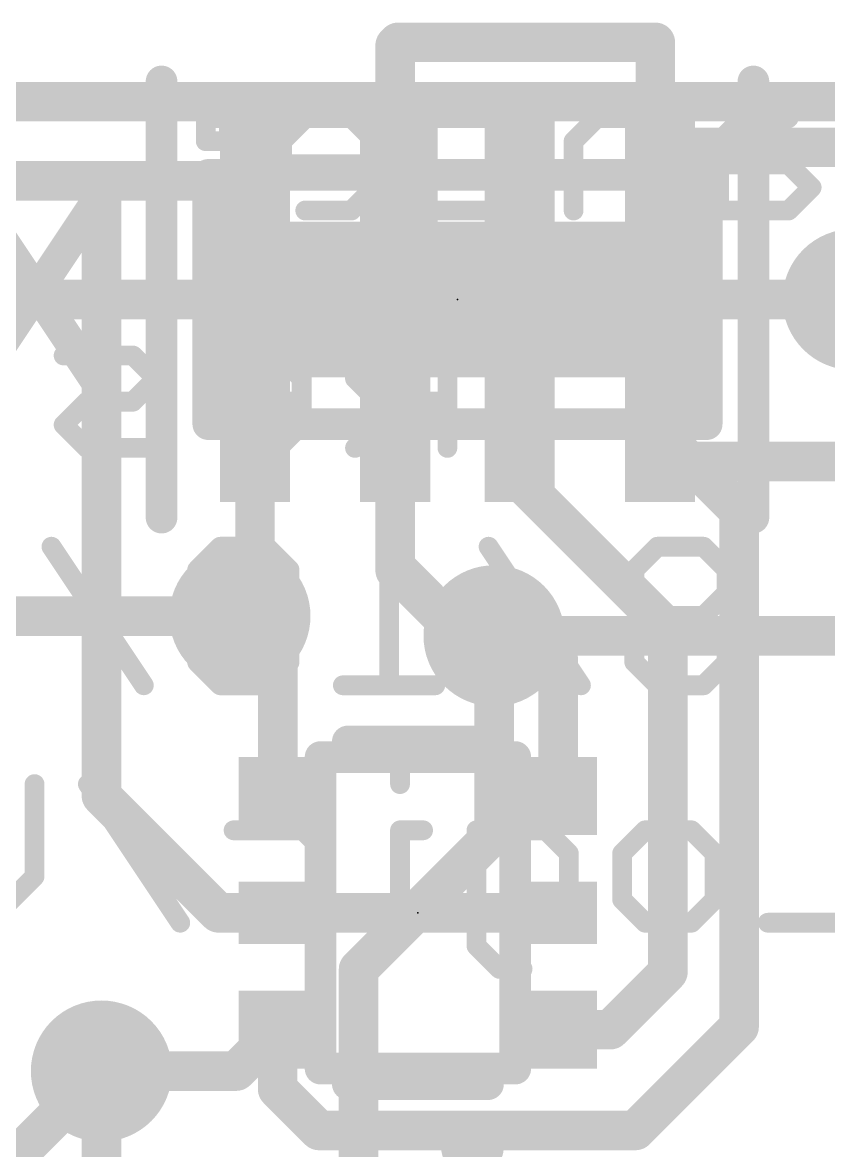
# Model space of a CAD drawing. Extents: x -0.1 to 25.5, y -0.1 to 17.9.
# Drawn here: x 14.35 to 19.53, y 5.97 to 13.21 of the extents above; entities that cross this region are included whole.
import ezdxf

# ---------------------------------------------------------------- set-up
doc = ezdxf.new("R2010")
doc.units = 0
for name, color, linetype in [('1', 12, 'CONTINUOUS'), ('16', 5, 'CONTINUOUS'), ('18', 110, 'CONTINUOUS'), ('21', 40, 'CONTINUOUS'), ('22', 6, 'CONTINUOUS'), ('23', 40, 'CONTINUOUS'), ('51', 253, 'CONTINUOUS')]:
    doc.layers.add(name, color=color, linetype=linetype)

# ---------------------------------------------------------------- blocks, each defined once
blk = doc.blocks.new('RECT')
blk.add_solid([(-0.5, -0.5), (0.5, -0.5), (-0.5, 0.5), (0.5, 0.5)])
blk = doc.blocks.new('ROUNDV')
at = {"const_width": 0.5}
blk.add_lwpolyline([(0, -0.25, 1), (0, 0.25, 1), (0, -0.25)], format="xyb", dxfattribs=at)

msp = doc.modelspace()

# ---------------------------------------------------------------- linework, layer by layer
at = {"layer": '1', "const_width": 0.254}
for points in [[(16.745, 13.062), (16.764, 13.081)], [(16.745, 12.28), (16.745, 13.062)], [(16.764, 13.081), (18.415, 13.081)], [(18.415, 13.081), (18.415, 12.31)], [(18.445, 12.28), (18.572, 12.407)], [(21.121, 12.407), (18.572, 12.407)], [(15.845, 12.192), (15.845, 12.28)], [(17.545, 12.28), (17.545, 11.703)], [(18.415, 12.31), (18.445, 12.28)], [(13.462, 12.192), (14.859, 12.192)], [(14.859, 12.192), (15.845, 12.192)], [(14.859, 12.192), (14.859, 8.244)], [(15.845, 11.714), (15.845, 12.192)], [(16.129, 11.43), (15.845, 11.714)], [(17.545, 11.703), (17.272, 11.43)], [(17.272, 11.43), (16.129, 11.43)], [(17.545, 10.941), (18.034, 11.43)], [(18.034, 11.43), (19.685, 11.43)], [(17.545, 10.58), (17.545, 10.941)], [(15.845, 9.405), (15.845, 10.58)], [(16.745, 10.58), (16.745, 9.691)], [(17.545, 10.58), (17.545, 10.268)], [(18.635, 10.39), (18.445, 10.58)], [(18.445, 10.58), (18.953, 10.072)], [(20.346, 10.39), (18.635, 10.39)], [(17.545, 10.268), (18.4958, 9.3172)], [(18.953, 10.072), (18.953, 6.761)], [(17.165, 9.271), (16.745, 9.691)], [(15.748, 9.398), (15.845, 9.398)], [(15.991, 9.259), (15.845, 9.405)], [(15.845, 9.398), (15.845, 9.405)], [(18.4958, 9.3172), (18.4958, 7.112)], [(15.991, 8.243), (15.991, 9.259)], [(17.165, 9.271), (17.38, 9.271)], [(17.38, 9.271), (17.38, 9.132)], [(17.791, 9.132), (17.38, 9.132)], [(17.791, 9.132), (17.791, 8.243)], [(15.61, 7.493), (14.859, 8.244)], [(15.61, 7.493), (15.991, 7.493)], [(15.991, 7.493), (17.791, 7.493)], [(18.4958, 7.112), (18.1268, 6.743)], [(18.953, 6.761), (18.288, 6.096)], [(15.991, 6.743), (15.725, 6.477)], [(15.991, 6.743), (15.9905, 6.7425)], [(15.9905, 6.3615), (15.9905, 6.7425)], [(17.791, 6.743), (18.1268, 6.743)], [(15.725, 6.477), (14.859, 6.477)], [(14.859, 6.477), (14.859, 3.429)], [(16.256, 6.096), (15.9905, 6.3615)], [(18.288, 6.096), (16.256, 6.096)]]:
    msp.add_lwpolyline(points, dxfattribs=at)
at = {"layer": '1', "const_width": 0.127}
for points in [[(16.8085, 13.062, 1), (16.6815, 13.062)], [(16.764, 13.1445, 1), (16.764, 13.0175)], [(16.8089, 13.0361, 1), (16.7191, 13.1259)], [(18.4785, 13.081, 1), (18.3515, 13.081)], [(18.415, 13.0175, 1), (18.415, 13.1445)], [(16.7001, 13.1069, 1), (16.7899, 13.0171)], [(18.572, 12.4705, 1), (18.572, 12.3435)], [(18.6169, 12.3621, 1), (18.5271, 12.4519)], [(15.9085, 12.28, 1), (15.7815, 12.28)], [(17.6085, 12.28, 1), (17.4815, 12.28)], [(18.4599, 12.3549, 1), (18.3701, 12.2651)], [(18.4001, 12.3249, 1), (18.4899, 12.2351)], [(18.4001, 12.2351, 1), (18.4899, 12.3249)], [(14.859, 12.2555, 1), (14.859, 12.1285)], [(14.9225, 12.192, 1), (14.7955, 12.192)], [(14.859, 12.1285, 1), (14.859, 12.2555)], [(15.9085, 12.192, 1), (15.7815, 12.192)], [(15.845, 12.1285, 1), (15.845, 12.2555)], [(16.6815, 12.28, 1), (16.8085, 12.28)], [(18.3515, 12.31, 1), (18.4785, 12.31)], [(15.7815, 12.192, 1), (15.9085, 12.192)], [(15.8899, 11.7589, 1), (15.8001, 11.6691)], [(17.5899, 11.6581, 1), (17.5001, 11.7479)], [(15.7815, 11.714, 1), (15.9085, 11.714)], [(17.4815, 11.703, 1), (17.6085, 11.703)], [(16.129, 11.4935, 1), (16.129, 11.3665)], [(16.0841, 11.3851, 1), (16.1739, 11.4749)], [(17.2271, 11.4749, 1), (17.3169, 11.3851)], [(17.272, 11.3665, 1), (17.272, 11.4935)], [(18.034, 11.4935, 1), (18.034, 11.3665)], [(18.0789, 11.3851, 1), (17.9891, 11.4749)], [(17.6085, 10.941, 1), (17.4815, 10.941)], [(17.5001, 10.9859, 1), (17.5899, 10.8961)], [(15.9085, 10.58, 1), (15.7815, 10.58)], [(16.8085, 10.58, 1), (16.6815, 10.58)], [(17.6085, 10.58, 1), (17.4815, 10.58)], [(17.4815, 10.58, 1), (17.6085, 10.58)], [(18.4899, 10.6249, 1), (18.4001, 10.5351)], [(18.4899, 10.6249, 1), (18.4001, 10.5351)], [(18.635, 10.4535, 1), (18.635, 10.3265)], [(18.5901, 10.3451, 1), (18.6799, 10.4349)], [(17.5899, 10.3129, 1), (17.5001, 10.2231)], [(17.4815, 10.268, 1), (17.6085, 10.268)], [(19.0165, 10.072, 1), (18.8895, 10.072)], [(18.9081, 10.0271, 1), (18.9979, 10.1169)], [(16.7899, 9.7359, 1), (16.7001, 9.6461)], [(16.6815, 9.691, 1), (16.8085, 9.691)], [(15.748, 9.4615, 1), (15.748, 9.3345)], [(15.8899, 9.4499, 1), (15.8001, 9.3601)], [(15.9085, 9.405, 1), (15.7815, 9.405)], [(15.845, 9.3345, 1), (15.845, 9.4615)], [(15.7815, 9.405, 1), (15.9085, 9.405)], [(15.7815, 9.398, 1), (15.9085, 9.398)], [(18.5593, 9.3172, 1), (18.4323, 9.3172)], [(18.4509, 9.2723, 1), (18.5407, 9.3621)], [(16.0545, 9.259, 1), (15.9275, 9.259)], [(15.9461, 9.2141, 1), (16.0359, 9.3039)], [(17.165, 9.3345, 1), (17.165, 9.2075)], [(17.1201, 9.2261, 1), (17.2099, 9.3159)], [(17.4435, 9.271, 1), (17.3165, 9.271)], [(17.38, 9.2075, 1), (17.38, 9.3345)], [(17.38, 9.1955, 1), (17.38, 9.0685)], [(17.3165, 9.132, 1), (17.4435, 9.132)], [(17.8545, 9.132, 1), (17.7275, 9.132)], [(17.791, 9.0685, 1), (17.791, 9.1955)], [(14.9039, 8.2889, 1), (14.8141, 8.1991)], [(14.7955, 8.244, 1), (14.9225, 8.244)], [(15.9275, 8.243, 1), (16.0545, 8.243)], [(17.7275, 8.243, 1), (17.8545, 8.243)], [(15.61, 7.5565, 1), (15.61, 7.4295)], [(15.991, 7.5565, 1), (15.991, 7.4295)], [(15.991, 7.4295, 1), (15.991, 7.5565)], [(17.791, 7.4295, 1), (17.791, 7.5565)], [(15.5651, 7.4481, 1), (15.6549, 7.5379)], [(18.4323, 7.112, 1), (18.5593, 7.112)], [(18.5407, 7.0671, 1), (18.4509, 7.1569)], [(18.9979, 6.7161, 1), (18.9081, 6.8059)], [(16.054, 6.7425, 1), (15.927, 6.7425)], [(15.9456, 6.7874, 1), (16.0354, 6.6976)], [(16.0359, 6.6981, 1), (15.9461, 6.7879)], [(16.0359, 6.6981, 1), (15.9461, 6.7879)], [(17.791, 6.8065, 1), (17.791, 6.6795)], [(18.0819, 6.7879, 1), (18.1717, 6.6981)], [(18.1268, 6.6795, 1), (18.1268, 6.8065)], [(18.8895, 6.761, 1), (19.0165, 6.761)], [(14.859, 6.5405, 1), (14.859, 6.4135)], [(14.9225, 6.477, 1), (14.7955, 6.477)], [(15.725, 6.4135, 1), (15.725, 6.5405)], [(15.6801, 6.5219, 1), (15.7699, 6.4321)], [(16.0354, 6.4064, 1), (15.9456, 6.3166)], [(15.927, 6.3615, 1), (16.054, 6.3615)], [(16.256, 6.1595, 1), (16.256, 6.0325)], [(16.2111, 6.0511, 1), (16.3009, 6.1409)], [(18.2431, 6.1409, 1), (18.3329, 6.0511)], [(18.288, 6.0325, 1), (18.288, 6.1595)]]:
    msp.add_lwpolyline(points, format="xyb", dxfattribs=at)
at = {"layer": '16', "const_width": 0.254}
for points in [[(21.248, 12.7), (6.35, 12.7)], [(19.685, 11.43), (11.557, 11.43)], [(12.954, 9.398), (15.748, 9.398)], [(21.844, 9.271), (17.38, 9.271)], [(17.38, 9.271), (17.38, 8.001)], [(17.38, 8.001), (16.51, 7.131)], [(16.51, 7.131), (16.51, 5.334)], [(14.224, 5.842), (14.859, 6.477)]]:
    msp.add_lwpolyline(points, dxfattribs=at)
at = {"layer": '16', "const_width": 0.127}
for points in [[(15.748, 9.3345, 1), (15.748, 9.4615)], [(17.38, 9.3345, 1), (17.38, 9.2075)], [(17.4435, 9.271, 1), (17.3165, 9.271)], [(17.4249, 7.9561, 1), (17.3351, 8.0459)], [(17.3165, 8.001, 1), (17.4435, 8.001)], [(16.5735, 7.131, 1), (16.4465, 7.131)], [(16.4651, 7.1759, 1), (16.5549, 7.0861)], [(14.9039, 6.4321, 1), (14.8141, 6.5219)]]:
    msp.add_lwpolyline(points, format="xyb", dxfattribs=at)
at = {"layer": '21', "const_width": 0.2032}
for points in [[(15.245, 10.03), (15.245, 12.83)], [(19.045, 12.83), (19.045, 10.03)], [(14.0359, 12.0904), (14.8494, 10.8702)], [(14.8494, 12.0904), (14.0359, 10.8702)], [(16.441, 8.593), (17.341, 8.593)], [(16.441, 6.393), (17.341, 6.393)]]:
    msp.add_lwpolyline(points, dxfattribs=at)
at = {"layer": '21'}
for points, const_width in [([(15.2958, 12.83, 1), (15.1942, 12.83)], 0.1016), ([(19.0958, 12.83, 1), (18.9942, 12.83)], 0.1016), ([(14.8916, 12.0623, 1), (14.8071, 12.1186)], 0.1016), ([(14.8071, 10.842, 1), (14.8916, 10.8984)], 0.1016), ([(15.1942, 10.03, 1), (15.2958, 10.03)], 0.1016), ([(18.9942, 10.03, 1), (19.0958, 10.03)], 0.1016), ([(16.441, 8.6438, 1), (16.441, 8.5422)], 0.1016), ([(17.341, 8.5422, 1), (17.341, 8.6438)], 0.1016), ([(16.441, 6.4438, 1), (16.441, 6.3422)], 0.1016), ([(17.341, 6.3422, 1), (17.341, 6.4438)], 0.1016), ([(17.241, 5.893, 1), (17.241, 6.093, 1), (17.241, 5.893)], 0.2032)]:
    msp.add_lwpolyline(points, format="xyb", dxfattribs=dict(at, const_width=const_width))
at = {"layer": '22', "const_width": 0.0635}
for points in [[(15.5604, 12.5947, 1), (15.4969, 12.5947)], [(15.5287, 12.6264, 1), (15.5287, 12.5629)], [(15.7087, 12.5947, 1), (15.6452, 12.5947)], [(15.6769, 12.5629, 1), (15.6769, 12.6264)], [(16.1676, 12.6264, 1), (16.1676, 12.5629)], [(16.19, 12.5722, 1), (16.1451, 12.6171)], [(16.4866, 12.6171, 1), (16.4417, 12.5722)], [(16.4642, 12.5629, 1), (16.4642, 12.6264)], [(16.9548, 12.6264, 1), (16.9548, 12.5629)], [(16.9866, 12.5947, 1), (16.9231, 12.5947)], [(17.4221, 12.6171, 1), (17.3772, 12.5722)], [(17.3997, 12.5629, 1), (17.3997, 12.6264)], [(18.0386, 12.6264, 1), (18.0386, 12.5629)], [(18.0611, 12.5722, 1), (18.0162, 12.6171)], [(18.5152, 12.5947, 1), (18.4518, 12.5947)], [(18.4835, 12.5629, 1), (18.4835, 12.6264)], [(18.9741, 12.6264, 1), (18.9741, 12.5629)], [(18.9966, 12.5722, 1), (18.9517, 12.6171)], [(19.2707, 12.5629, 1), (19.2707, 12.6264)], [(15.4969, 12.4464, 1), (15.5604, 12.4464)], [(15.5287, 12.4781, 1), (15.5287, 12.4146)], [(15.6452, 12.4464, 1), (15.7087, 12.4464)], [(15.6769, 12.4146, 1), (15.6769, 12.4781)], [(16.051, 12.4464, 1), (15.9875, 12.4464)], [(15.9968, 12.4688, 1), (16.0417, 12.4239)], [(16.6442, 12.4464, 1), (16.5807, 12.4464)], [(16.59, 12.4239, 1), (16.6349, 12.4688)], [(17.5797, 12.4464, 1), (17.5162, 12.4464)], [(17.5255, 12.4239, 1), (17.5704, 12.4688)], [(17.9221, 12.4464, 1), (17.8586, 12.4464)], [(17.8679, 12.4688, 1), (17.9128, 12.4239)], [(18.8576, 12.4464, 1), (18.7941, 12.4464)], [(18.8034, 12.4688, 1), (18.8483, 12.4239)], [(16.0193, 12.3298, 1), (16.0193, 12.2663)], [(15.9875, 12.2981, 1), (16.051, 12.2981)], [(16.6125, 12.2663, 1), (16.6125, 12.3298)], [(18.8258, 12.3298, 1), (18.8258, 12.2663)], [(19.2932, 12.3205, 1), (19.2483, 12.2756)], [(19.2707, 12.2663, 1), (19.2707, 12.3298)], [(15.5604, 12.1498, 1), (15.4969, 12.1498)], [(15.5287, 12.1815, 1), (15.5287, 12.118)], [(15.7087, 12.1498, 1), (15.6452, 12.1498)], [(15.6769, 12.118, 1), (15.6769, 12.1815)], [(16.5807, 12.1498, 1), (16.6442, 12.1498)], [(16.6349, 12.1273, 1), (16.59, 12.1722)], [(17.5162, 12.1498, 1), (17.5797, 12.1498)], [(17.5704, 12.1273, 1), (17.5255, 12.1722)], [(19.4415, 12.1273, 1), (19.3966, 12.1722)], [(19.3966, 12.1273, 1), (19.4415, 12.1722)], [(15.5287, 12.0333, 1), (15.5287, 11.9697)], [(15.4969, 12.0015, 1), (15.5604, 12.0015)], [(15.6452, 12.0015, 1), (15.7087, 12.0015)], [(15.6769, 11.9697, 1), (15.6769, 12.0333)], [(16.1676, 12.0333, 1), (16.1676, 11.9697)], [(16.4417, 12.024, 1), (16.4866, 11.979)], [(16.4642, 11.9697, 1), (16.4642, 12.0333)], [(16.9548, 12.0333, 1), (16.9548, 11.9697)], [(17.3772, 12.024, 1), (17.4221, 11.979)], [(17.3997, 11.9697, 1), (17.3997, 12.0333)], [(17.8586, 12.0015, 1), (17.9221, 12.0015)], [(18.4518, 12.0015, 1), (18.5152, 12.0015)], [(18.8258, 12.0333, 1), (18.8258, 11.9697)], [(18.7941, 12.0015, 1), (18.8576, 12.0015)], [(19.2483, 12.024, 1), (19.2932, 11.979)], [(19.2707, 11.9697, 1), (19.2707, 12.0333)], [(16.9773, 11.8757, 1), (16.9324, 11.8308)], [(16.9231, 11.8532, 1), (16.9866, 11.8532)], [(17.1031, 11.7367, 1), (17.1031, 11.6732)], [(17.0807, 11.6825, 1), (17.1256, 11.7274)], [(17.2514, 11.6732, 1), (17.2514, 11.7367)], [(16.6353, 11.399, 1), (16.6353, 11.3355)], [(16.6578, 11.3448, 1), (16.6129, 11.3897)], [(17.112, 11.3673, 1), (17.0485, 11.3673)], [(17.0802, 11.3355, 1), (17.0802, 11.399)], [(16.5188, 11.219, 1), (16.4553, 11.219)], [(16.4646, 11.2414, 1), (16.5095, 11.1965)], [(14.616, 11.1024, 1), (14.616, 11.0389)], [(15.0833, 11.0931, 1), (15.0384, 11.0482)], [(15.0609, 11.0389, 1), (15.0609, 11.1024)], [(15.6998, 11.1024, 1), (15.6998, 11.0389)], [(15.7223, 11.0482, 1), (15.6774, 11.0931)], [(16.0189, 11.0931, 1), (15.974, 11.0482)], [(15.9964, 11.0389, 1), (15.9964, 11.1024)], [(15.2316, 10.8999, 1), (15.1867, 10.9448)], [(15.1867, 10.8999, 1), (15.2316, 10.9448)], [(15.5833, 10.9224, 1), (15.5198, 10.9224)], [(15.5291, 10.9448, 1), (15.574, 10.8999)], [(16.1764, 10.9224, 1), (16.113, 10.9224)], [(16.1222, 10.8999, 1), (16.1672, 10.9448)], [(16.5095, 10.9448, 1), (16.4646, 10.8999)], [(16.4553, 10.9224, 1), (16.5188, 10.9224)], [(14.7643, 10.8058, 1), (14.7643, 10.7423)], [(14.7868, 10.7516, 1), (14.7419, 10.7965)], [(15.0384, 10.7965, 1), (15.0833, 10.7516)], [(15.0609, 10.7423, 1), (15.0609, 10.8058)], [(15.5515, 10.8058, 1), (15.5515, 10.7423)], [(15.5198, 10.7741, 1), (15.5833, 10.7741)], [(16.1447, 10.7423, 1), (16.1447, 10.8058)], [(16.6353, 10.8058, 1), (16.6353, 10.7423)], [(16.6129, 10.7516, 1), (16.6578, 10.7965)], [(16.8061, 10.7516, 1), (16.7612, 10.7965)], [(17.0802, 10.7423, 1), (17.0802, 10.8058)], [(14.6385, 10.6482, 1), (14.5936, 10.6033)], [(14.5936, 10.6482, 1), (14.6385, 10.6033)], [(16.113, 10.6258, 1), (16.1764, 10.6258)], [(16.1672, 10.6033, 1), (16.1222, 10.6482)], [(14.7643, 10.5093, 1), (14.7643, 10.4458)], [(14.7419, 10.455, 1), (14.7868, 10.5)], [(15.2092, 10.4458, 1), (15.2092, 10.5093)], [(15.6998, 10.5093, 1), (15.6998, 10.4458)], [(15.974, 10.5, 1), (16.0189, 10.455)], [(15.9964, 10.4458, 1), (15.9964, 10.5093)], [(16.4646, 10.5, 1), (16.5095, 10.455)], [(17.0485, 10.4775, 1), (17.112, 10.4775)], [(14.5645, 9.8609, 1), (14.5116, 9.8256)], [(15.6219, 9.875, 1), (15.6219, 9.8115)], [(15.6443, 9.8208, 1), (15.5994, 9.8657)], [(15.9409, 9.8657, 1), (15.896, 9.8208)], [(15.9184, 9.8115, 1), (15.9184, 9.875)], [(16.7374, 9.8433, 1), (16.6739, 9.8433)], [(16.7281, 9.8657, 1), (16.6832, 9.8208)], [(17.371, 9.8609, 1), (17.3182, 9.8256)], [(18.4284, 9.875, 1), (18.4284, 9.8115)], [(18.4509, 9.8208, 1), (18.406, 9.8657)], [(18.7475, 9.8657, 1), (18.7026, 9.8208)], [(18.725, 9.8115, 1), (18.725, 9.875)], [(15.5053, 9.695, 1), (15.4418, 9.695)], [(15.496, 9.7174, 1), (15.4511, 9.6725)], [(15.4511, 9.7174, 1), (15.496, 9.6725)], [(16.0985, 9.695, 1), (16.035, 9.695)], [(16.0443, 9.6725, 1), (16.0892, 9.7174)], [(18.3119, 9.695, 1), (18.2484, 9.695)], [(18.2577, 9.7174, 1), (18.3026, 9.6725)], [(18.905, 9.695, 1), (18.8415, 9.695)], [(18.8508, 9.6725, 1), (18.8957, 9.7174)], [(16.9798, 9.5242, 1), (17.0247, 9.5691)], [(18.2484, 9.5467, 1), (18.3119, 9.5467)], [(18.3026, 9.5691, 1), (18.2577, 9.5242)], [(18.8415, 9.5467, 1), (18.905, 9.5467)], [(18.8957, 9.5242, 1), (18.8508, 9.5691)], [(18.4284, 9.4301, 1), (18.4284, 9.3666)], [(18.4509, 9.3759, 1), (18.406, 9.4208)], [(18.406, 9.3759, 1), (18.4509, 9.4208)], [(18.7475, 9.4208, 1), (18.7026, 9.3759)], [(18.7026, 9.4208, 1), (18.7475, 9.3759)], [(18.725, 9.3666, 1), (18.725, 9.4301)], [(18.3119, 9.2501, 1), (18.2484, 9.2501)], [(18.2577, 9.2725, 1), (18.3026, 9.2276)], [(18.905, 9.2501, 1), (18.8415, 9.2501)], [(18.8508, 9.2276, 1), (18.8957, 9.2725)], [(15.496, 9.1242, 1), (15.4511, 9.0793)], [(15.4418, 9.1018, 1), (15.5053, 9.1018)], [(16.035, 9.1018, 1), (16.0985, 9.1018)], [(16.0892, 9.0793, 1), (16.0443, 9.1242)], [(16.0443, 9.0793, 1), (16.0892, 9.1242)], [(18.2484, 9.1018, 1), (18.3119, 9.1018)], [(18.3026, 9.1242, 1), (18.2577, 9.0793)], [(18.8415, 9.1018, 1), (18.905, 9.1018)], [(18.8957, 9.0793, 1), (18.8508, 9.1242)], [(15.1048, 8.9359, 1), (15.1576, 8.9711)], [(15.6219, 8.9853, 1), (15.6219, 8.9217)], [(15.5994, 8.931, 1), (15.6443, 8.976)], [(15.896, 8.976, 1), (15.9409, 8.931)], [(15.9184, 8.9217, 1), (15.9184, 8.9853)], [(16.4091, 8.9853, 1), (16.4091, 8.9217)], [(16.6739, 8.9535, 1), (16.7374, 8.9535)], [(17.0023, 8.9217, 1), (17.0023, 8.9853)], [(17.9114, 8.9359, 1), (17.9642, 8.9711)], [(18.4284, 8.9853, 1), (18.4284, 8.9217)], [(18.406, 8.931, 1), (18.4509, 8.976)], [(18.7026, 8.976, 1), (18.7475, 8.931)], [(18.725, 8.9217, 1), (18.725, 8.9853)], [(16.8078, 8.4676, 1), (16.7443, 8.4676)], [(14.4613, 8.3193, 1), (14.3978, 8.3193)], [(14.7983, 8.3369, 1), (14.7455, 8.3016)], [(16.7443, 8.3193, 1), (16.8078, 8.3193)], [(15.7075, 8.0544, 1), (15.7075, 7.9909)], [(16.1748, 8.0451, 1), (16.1299, 8.0002)], [(16.1523, 7.9909, 1), (16.1523, 8.0544)], [(16.8078, 8.0227, 1), (16.7443, 8.0227)], [(16.776, 8.0544, 1), (16.776, 7.9909)], [(16.9243, 7.9909, 1), (16.9243, 8.0544)], [(17.2984, 8.0227, 1), (17.2349, 8.0227)], [(17.2666, 8.0544, 1), (17.2666, 7.9909)], [(17.734, 8.0451, 1), (17.6891, 8.0002)], [(17.7115, 7.9909, 1), (17.7115, 8.0544)], [(18.3505, 8.0544, 1), (18.3505, 7.9909)], [(18.3729, 8.0002, 1), (18.328, 8.0451)], [(18.6695, 8.0451, 1), (18.6246, 8.0002)], [(18.647, 7.9909, 1), (18.647, 8.0544)], [(16.3324, 7.8744, 1), (16.2689, 7.8744)], [(16.2782, 7.8519, 1), (16.3231, 7.8968)], [(17.8916, 7.8744, 1), (17.8281, 7.8744)], [(17.8374, 7.8519, 1), (17.8823, 7.8968)], [(18.2339, 7.8744, 1), (18.1704, 7.8744)], [(18.1797, 7.8968, 1), (18.2246, 7.8519)], [(18.8271, 7.8744, 1), (18.7636, 7.8744)], [(18.7729, 7.8519, 1), (18.8178, 7.8968)], [(14.3978, 7.7261, 1), (14.4613, 7.7261)], [(14.452, 7.7036, 1), (14.4071, 7.7485)], [(16.2689, 7.5778, 1), (16.3324, 7.5778)], [(16.3231, 7.5553, 1), (16.2782, 7.6002)], [(17.8281, 7.5778, 1), (17.8916, 7.5778)], [(17.8823, 7.5553, 1), (17.8374, 7.6002)], [(18.2246, 7.6002, 1), (18.1797, 7.5553)], [(18.1704, 7.5778, 1), (18.2339, 7.5778)], [(18.7636, 7.5778, 1), (18.8271, 7.5778)], [(18.8178, 7.5553, 1), (18.7729, 7.6002)], [(15.3387, 7.4119, 1), (15.3915, 7.4471)], [(15.7075, 7.4612, 1), (15.7075, 7.3978)], [(16.1299, 7.452, 1), (16.1748, 7.407)], [(16.1523, 7.3978, 1), (16.1523, 7.4612)], [(16.6277, 7.4612, 1), (16.6277, 7.3978)], [(16.7443, 7.4295, 1), (16.8078, 7.4295)], [(16.9243, 7.3978, 1), (16.9243, 7.4612)], [(17.2666, 7.4612, 1), (17.2666, 7.3978)], [(17.6891, 7.452, 1), (17.734, 7.407)], [(17.7115, 7.3978, 1), (17.7115, 7.4612)], [(18.3505, 7.4612, 1), (18.3505, 7.3978)], [(18.328, 7.407, 1), (18.3729, 7.452)], [(18.6246, 7.452, 1), (18.6695, 7.407)], [(18.647, 7.3978, 1), (18.647, 7.4612)], [(19.1377, 7.4612, 1), (19.1377, 7.3978)], [(17.2349, 7.2812, 1), (17.2984, 7.2812)], [(17.2891, 7.3037, 1), (17.2442, 7.2588)], [(17.4149, 7.1647, 1), (17.4149, 7.1012)], [(17.3925, 7.1105, 1), (17.4374, 7.1554)], [(17.5632, 7.1012, 1), (17.5632, 7.1647)]]:
    msp.add_lwpolyline(points, format="xyb", dxfattribs=at)
at = {"layer": '22', "const_width": 0.127}
for points in [[(15.6769, 12.5947), (15.5287, 12.5947)], [(15.5287, 12.5947), (15.5287, 12.4464)], [(15.6769, 12.4464), (15.6769, 12.5947)], [(16.1676, 12.5947), (16.0193, 12.4464)], [(16.4642, 12.5947), (16.1676, 12.5947)], [(16.6125, 12.4464), (16.4642, 12.5947)], [(16.9548, 11.8532), (16.9548, 12.5947)], [(16.9548, 12.5947), (17.3997, 12.5947)], [(17.3997, 12.5947), (17.548, 12.4464)], [(18.0386, 12.5947), (17.8903, 12.4464)], [(18.4835, 12.5947), (18.0386, 12.5947)], [(18.4835, 12.0015), (18.4835, 12.5947)], [(18.9741, 12.5947), (18.8258, 12.4464)], [(19.2707, 12.5947), (18.9741, 12.5947)], [(15.5287, 12.4464), (15.6769, 12.4464)], [(16.0193, 12.4464), (16.0193, 12.2981)], [(16.6125, 12.1498), (16.6125, 12.4464)], [(17.548, 12.4464), (17.548, 12.1498)], [(17.8903, 12.4464), (17.8903, 12.0015)], [(18.8258, 12.4464), (18.8258, 12.0015)], [(16.0193, 12.2981), (16.6125, 12.2981)], [(19.2707, 12.2981), (18.8258, 12.2981)], [(19.419, 12.1498), (19.2707, 12.2981)], [(15.6769, 12.1498), (15.5287, 12.1498)], [(15.5287, 12.1498), (15.5287, 12.0015)], [(15.6769, 12.0015), (15.6769, 12.1498)], [(16.4642, 12.0015), (16.6125, 12.1498)], [(17.548, 12.1498), (17.3997, 12.0015)], [(19.2707, 12.0015), (19.419, 12.1498)], [(15.5287, 12.0015), (15.6769, 12.0015)], [(16.1676, 12.0015), (16.4642, 12.0015)], [(17.3997, 12.0015), (16.9548, 12.0015)], [(18.8258, 12.0015), (19.2707, 12.0015)], [(17.1031, 11.7049), (16.9548, 11.8532)], [(17.2514, 11.7049), (17.1031, 11.7049)], [(16.6353, 11.3673), (16.487, 11.219)], [(17.0802, 11.3673), (16.6353, 11.3673)], [(17.0802, 10.4775), (17.0802, 11.3673)], [(16.487, 11.219), (16.487, 10.9224)], [(15.0609, 11.0707), (14.616, 11.0707)], [(15.2092, 10.9224), (15.0609, 11.0707)], [(15.6998, 11.0707), (15.5515, 10.9224)], [(15.9964, 11.0707), (15.6998, 11.0707)], [(16.1447, 10.9224), (15.9964, 11.0707)], [(15.0609, 10.7741), (15.2092, 10.9224)], [(15.5515, 10.9224), (15.5515, 10.7741)], [(16.1447, 10.6258), (16.1447, 10.9224)], [(16.487, 10.9224), (16.6353, 10.7741)], [(14.616, 10.6258), (14.7643, 10.7741)], [(14.7643, 10.7741), (15.0609, 10.7741)], [(15.5515, 10.7741), (16.1447, 10.7741)], [(16.7836, 10.7741), (16.487, 10.4775)], [(16.6353, 10.7741), (17.0802, 10.7741)], [(14.7643, 10.4775), (14.616, 10.6258)], [(15.9964, 10.4775), (16.1447, 10.6258)], [(15.2092, 10.4775), (14.7643, 10.4775)], [(15.6998, 10.4775), (15.9964, 10.4775)], [(15.1312, 8.9535), (14.5381, 9.8433)], [(15.6219, 9.8433), (15.4736, 9.695)], [(15.9184, 9.8433), (15.6219, 9.8433)], [(16.0667, 9.695), (15.9184, 9.8433)], [(17.0023, 9.5467), (16.7057, 9.8433)], [(16.7057, 9.8433), (16.7057, 8.9535)], [(17.9378, 8.9535), (17.3446, 9.8433)], [(18.4284, 9.8433), (18.2801, 9.695)], [(18.725, 9.8433), (18.4284, 9.8433)], [(18.8733, 9.695), (18.725, 9.8433)], [(15.4736, 9.695), (15.4736, 9.1018)], [(16.0667, 9.1018), (15.4736, 9.695)], [(16.0667, 9.1018), (16.0667, 9.695)], [(18.2801, 9.695), (18.2801, 9.5467)], [(18.8733, 9.5467), (18.8733, 9.695)], [(18.2801, 9.5467), (18.4284, 9.3984)], [(18.725, 9.3984), (18.8733, 9.5467)], [(18.4284, 9.3984), (18.2801, 9.2501)], [(18.725, 9.3984), (18.4284, 9.3984)], [(18.8733, 9.2501), (18.725, 9.3984)], [(18.2801, 9.2501), (18.2801, 9.1018)], [(18.8733, 9.1018), (18.8733, 9.2501)], [(15.4736, 9.1018), (15.6219, 8.9535)], [(15.9184, 8.9535), (16.0667, 9.1018)], [(18.2801, 9.1018), (18.4284, 8.9535)], [(18.725, 8.9535), (18.8733, 9.1018)], [(15.6219, 8.9535), (15.9184, 8.9535)], [(17.0023, 8.9535), (16.4091, 8.9535)], [(18.4284, 8.9535), (18.725, 8.9535)], [(16.776, 8.4676), (16.776, 8.3193)], [(14.4296, 8.3193), (14.4296, 7.7261)], [(15.3651, 7.4295), (14.7719, 8.3193)], [(15.7075, 8.0227), (16.1523, 8.0227)], [(16.1523, 8.0227), (16.3006, 7.8744)], [(16.9243, 8.0227), (16.776, 8.0227)], [(16.776, 8.0227), (16.776, 7.4295)], [(17.2666, 7.2812), (17.2666, 8.0227)], [(17.2666, 8.0227), (17.7115, 8.0227)], [(17.7115, 8.0227), (17.8598, 7.8744)], [(18.2022, 7.8744), (18.3505, 8.0227)], [(18.3505, 8.0227), (18.647, 8.0227)], [(18.647, 8.0227), (18.7953, 7.8744)], [(16.3006, 7.8744), (16.3006, 7.5778)], [(17.8598, 7.8744), (17.8598, 7.5778)], [(18.2022, 7.5778), (18.2022, 7.8744)], [(18.7953, 7.8744), (18.7953, 7.5778)], [(14.4296, 7.7261), (14.133, 7.4295)], [(16.3006, 7.5778), (16.1523, 7.4295)], [(17.8598, 7.5778), (17.7115, 7.4295)], [(18.3505, 7.4295), (18.2022, 7.5778)], [(18.7953, 7.5778), (18.647, 7.4295)], [(16.1523, 7.4295), (15.7075, 7.4295)], [(16.9243, 7.4295), (16.6277, 7.4295)], [(17.7115, 7.4295), (17.2666, 7.4295)], [(18.647, 7.4295), (18.3505, 7.4295)], [(19.7309, 7.4295), (19.1377, 7.4295)], [(17.4149, 7.1329), (17.2666, 7.2812)], [(17.5632, 7.1329), (17.4149, 7.1329)]]:
    msp.add_lwpolyline(points, dxfattribs=at)
at = {"layer": '23'}
for p in [(17.145, 11.43), (16.891, 7.493)]:
    msp.add_point(p, dxfattribs=at)
at = {"layer": '51', "const_width": 0.2032}
for points in [[(15.545, 10.63), (15.545, 12.23)], [(15.545, 12.23), (18.745, 12.23)], [(18.745, 12.23), (18.745, 10.63)], [(18.745, 10.63), (15.545, 10.63)], [(16.266, 8.493), (17.516, 8.493)], [(16.266, 6.493), (16.266, 8.493)], [(17.516, 8.493), (17.516, 6.493)], [(17.516, 6.493), (16.266, 6.493)]]:
    msp.add_lwpolyline(points, dxfattribs=at)
at = {"layer": '51', "const_width": 0.1016}
for points in [[(15.5958, 12.23, 1), (15.4942, 12.23)], [(15.545, 12.2808, 1), (15.545, 12.1792)], [(18.7958, 12.23, 1), (18.6942, 12.23)], [(18.745, 12.1792, 1), (18.745, 12.2808)], [(15.545, 10.6808, 1), (15.545, 10.5792)], [(18.745, 10.5792, 1), (18.745, 10.6808)], [(15.4942, 10.63, 1), (15.5958, 10.63)], [(18.6942, 10.63, 1), (18.7958, 10.63)], [(16.266, 8.5438, 1), (16.266, 8.4422)], [(16.3168, 8.493, 1), (16.2152, 8.493)], [(17.5668, 8.493, 1), (17.4652, 8.493)], [(17.516, 8.4422, 1), (17.516, 8.5438)], [(16.266, 6.5438, 1), (16.266, 6.4422)], [(17.516, 6.4422, 1), (17.516, 6.5438)], [(16.2152, 6.493, 1), (16.3168, 6.493)], [(17.4652, 6.493, 1), (17.5668, 6.493)]]:
    msp.add_lwpolyline(points, format="xyb", dxfattribs=at)

# ---------------------------------------------------------------- block references
at = {"layer": '1'}
for p, xscale, yscale, rotation in [((15.845, 12.28), 0.45, 0.9, 180), ((16.745, 12.28), 0.45, 0.9, 180), ((17.545, 12.28), 0.45, 0.9, 180), ((18.445, 12.28), 0.45, 0.9, 180), ((15.845, 10.58), 0.45, 0.9, 180), ((16.745, 10.58), 0.45, 0.9, 180), ((17.545, 10.58), 0.45, 0.9, 180), ((18.445, 10.58), 0.45, 0.9, 180), ((15.991, 8.243), 0.5, 0.5, 90), ((17.791, 8.243), 0.5, 0.5, 90), ((15.991, 7.493), 0.4, 0.5, 90), ((17.791, 7.493), 0.4, 0.5, 90), ((15.991, 6.743), 0.5, 0.5, 90), ((17.791, 6.743), 0.5, 0.5, 90)]:
    msp.add_blockref('RECT', p, dxfattribs=dict(at, xscale=xscale, yscale=yscale, rotation=rotation))
at = {"layer": '18', "xscale": 0.9064, "yscale": 0.9064}
for p in [(19.685, 11.43), (19.685, 11.43), (15.748, 9.398), (15.748, 9.398), (17.38, 9.271), (17.38, 9.271), (14.859, 6.477), (14.859, 6.477)]:
    msp.add_blockref('ROUNDV', p, dxfattribs=at)
at = {"layer": '51', "xscale": 3.1, "rotation": 180}
msp.add_blockref('RECT', (17.145, 11.43), dxfattribs=at)
at = {"layer": '51', "xscale": 0.25, "yscale": 0.35, "rotation": 90}
for p in [(16.016, 8.143), (17.766, 8.143), (16.016, 7.493), (17.766, 7.493), (16.016, 6.843), (17.766, 6.843)]:
    msp.add_blockref('RECT', p, dxfattribs=at)

doc.saveas('drawing.dxf')
